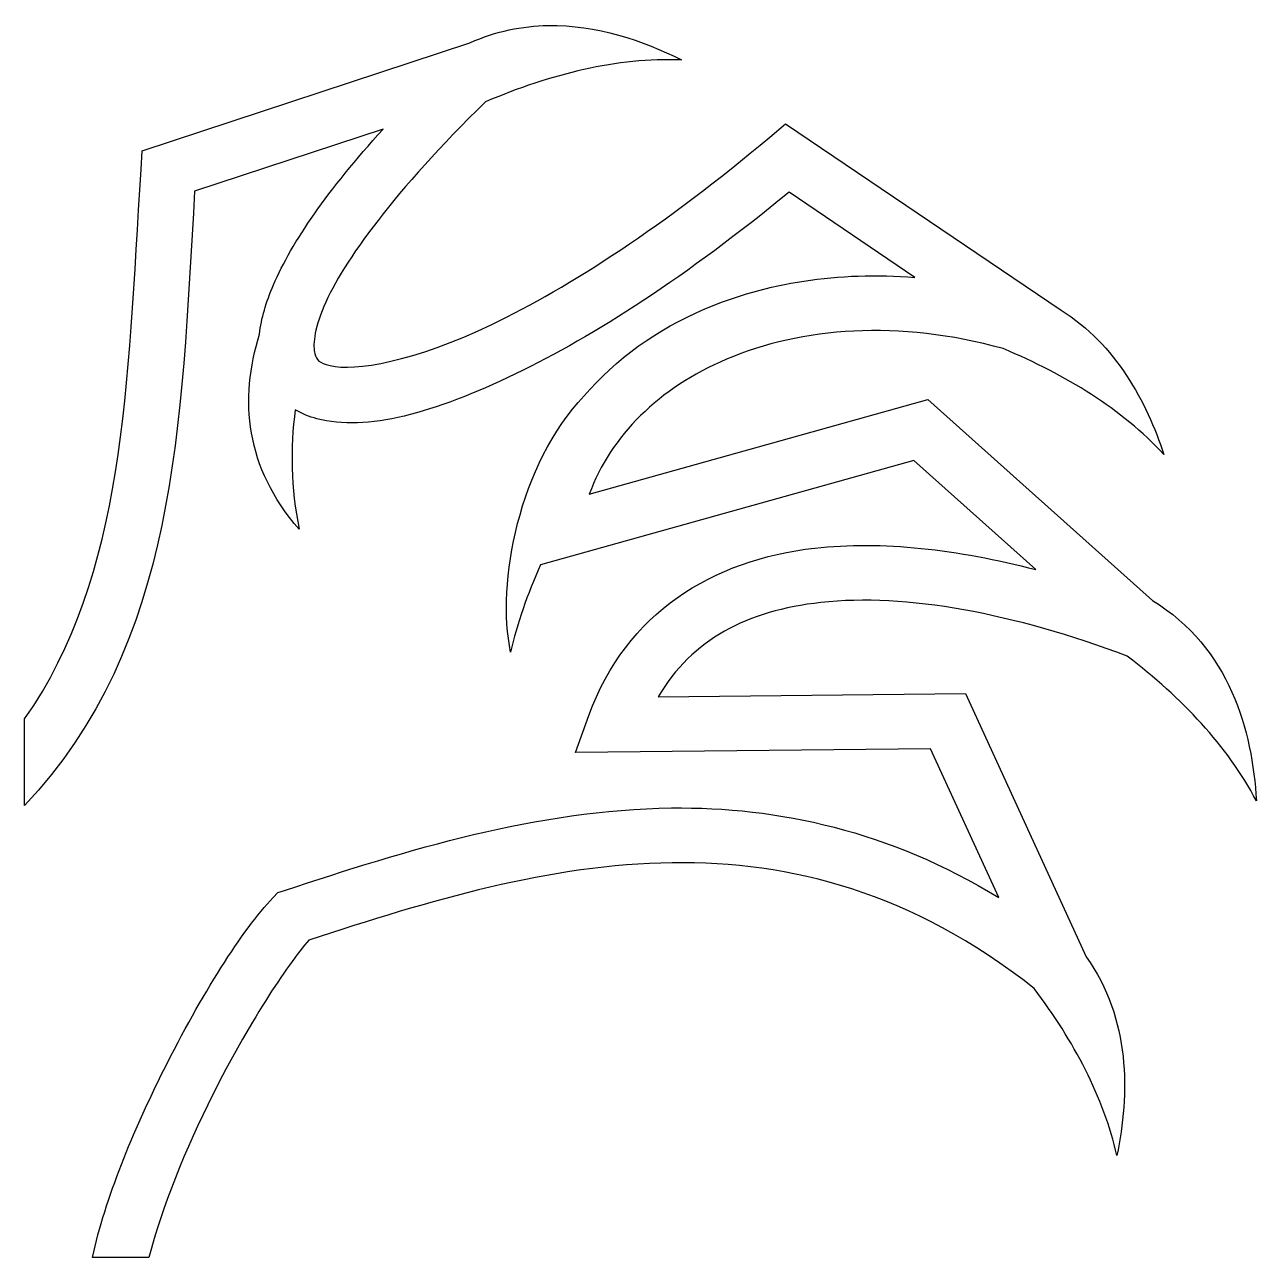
# Model space of a CAD drawing. Header units: centimetres. Extents: x -9.9 to 10, y -10 to 10.
import ezdxf

# ---------------------------------------------------------------- set-up
doc = ezdxf.new("R2010")
doc.units = ezdxf.units.CM
doc.header["$MEASUREMENT"] = 0
doc.layers.add('Layer 1', color=7, linetype='Continuous')

msp = doc.modelspace()

# ---------------------------------------------------------------- linework, layer by layer
at = {"layer": 'Layer 1'}
msp.add_open_spline([(-1.46458, 9.95906), (-1.88061, 9.95181), (-2.30659, 9.86882), (-2.7297, 9.67949), (-2.7297, 9.67949), (-2.7297, 9.67949), (-8.03781, 7.92829), (-8.03781, 7.92829), (-8.03781, 7.92829), (-8.03781, 7.92829), (-8.05636, 7.62856), (-8.05636, 7.62856), (-8.05636, 7.62856), (-8.27416, 4.10914), (-8.31388, 1.05647), (-9.9411, -1.26905), (-9.9411, -1.26905), (-9.9411, -1.26905), (-9.9411, -2.67012), (-9.9411, -2.67012), (-9.9411, -2.67012), (-7.46837, -0.04862), (-7.41292, 3.48539), (-7.18837, 7.27444), (-7.18837, 7.27444), (-7.18837, 7.27444), (-4.13608, 8.28141), (-4.13608, 8.28141), (-4.13608, 8.28141), (-5.03194, 7.29278), (-5.61112, 6.45815), (-5.91068, 5.75943), (-5.91068, 5.75943), (-6.03107, 5.47859), (-6.11119, 5.21395), (-6.13712, 4.96237), (-6.13712, 4.96237), (-6.4667, 3.90142), (-6.36917, 2.79932), (-5.49448, 1.80378), (-5.49448, 1.80378), (-5.63174, 2.47383), (-5.6411, 3.12035), (-5.559, 3.73625), (-5.559, 3.73625), (-5.45008, 3.67165), (-5.3318, 3.62227), (-5.2093, 3.59119), (-5.2093, 3.59119), (-4.39238, 3.38431), (-3.33283, 3.673), (-1.98978, 4.31871), (-1.98978, 4.31871), (-0.7142, 4.93192), (0.79824, 5.9087), (2.43828, 7.26098), (2.43828, 7.26098), (2.43828, 7.26098), (4.47786, 5.88082), (4.47786, 5.88082), (4.47786, 5.88082), (3.23108, 5.98088), (2.06543, 5.79185), (1.07638, 5.37004), (1.07638, 5.37004), (0.29893, 5.03839), (-0.37196, 4.55662), (-0.8784, 3.96053), (-0.8784, 3.96053), (-1.93146, 2.86028), (-2.30452, 0.93489), (-2.0704, -0.18892), (-2.0704, -0.18892), (-1.96641, 0.2705), (-1.80086, 0.74953), (-1.58564, 1.227), (-1.58564, 1.227), (-1.58564, 1.227), (4.45863, 2.91684), (4.45863, 2.91684), (4.45863, 2.91684), (4.45863, 2.91684), (6.43428, 1.14975), (6.43428, 1.14975), (6.43428, 1.14975), (5.1641, 1.47815), (3.94662, 1.61959), (2.85561, 1.49713), (2.85561, 1.49713), (1.19461, 1.31075), (-0.20169, 0.44571), (-0.80385, -1.21191), (-0.80385, -1.21191), (-0.80385, -1.21191), (-1.02249, -1.81382), (-1.02249, -1.81382), (-1.02249, -1.81382), (-1.02249, -1.81382), (4.73188, -1.75099), (4.73188, -1.75099), (4.73188, -1.75099), (4.73188, -1.75099), (5.83558, -4.16038), (5.83558, -4.16038), (5.83558, -4.16038), (4.05681, -3.08063), (2.26986, -2.68986), (0.53536, -2.71107), (0.53536, -2.71107), (-1.64628, -2.73785), (-3.74292, -3.389), (-5.73481, -4.04695), (-5.73481, -4.04695), (-5.73481, -4.04695), (-5.83956, -4.08153), (-5.83956, -4.08153), (-5.83956, -4.08153), (-5.83956, -4.08153), (-5.91588, -4.16131), (-5.91588, -4.16131), (-5.91588, -4.16131), (-6.42126, -4.68858), (-7.07887, -5.73911), (-7.6863, -6.95156), (-7.6863, -6.95156), (-8.18586, -7.94883), (-8.63478, -9.02842), (-8.84246, -9.98706), (-8.84246, -9.98706), (-8.84246, -9.98706), (-7.92758, -9.98706), (-7.92758, -9.98706), (-7.92758, -9.98706), (-7.72496, -9.19388), (-7.33445, -8.22963), (-6.8932, -7.34891), (-6.8932, -7.34891), (-6.3405, -6.24559), (-5.69647, -5.2567), (-5.3372, -4.8513), (-5.3372, -4.8513), (-3.39562, -4.2122), (-1.42401, -3.62219), (0.54629, -3.59807), (0.54629, -3.59807), (2.48066, -3.57433), (4.41529, -4.07372), (6.40962, -5.63246), (6.40962, -5.63246), (7.05192, -6.49184), (7.53154, -7.3869), (7.74719, -8.33977), (7.74719, -8.33977), (7.95499, -7.34229), (7.97119, -6.12789), (7.25028, -5.11898), (7.25028, -5.11898), (7.25028, -5.11898), (5.29841, -0.85782), (5.29841, -0.85782), (5.29841, -0.85782), (5.29841, -0.85782), (0.31837, -0.91222), (0.31837, -0.91222), (0.31837, -0.91222), (0.86719, 0.02294), (1.75642, 0.48109), (2.95446, 0.61561), (2.95446, 0.61561), (4.33306, 0.77037), (6.09007, 0.43437), (7.91573, -0.25094), (7.91573, -0.25094), (8.80252, -0.93423), (9.53405, -1.69785), (10.00642, -2.59548), (10.00642, -2.59548), (9.94203, -1.45737), (9.57631, -0.11887), (8.3232, 0.65027), (8.3232, 0.65027), (8.3232, 0.65027), (4.68769, 3.90184), (4.68769, 3.90184), (4.68769, 3.90184), (4.68769, 3.90184), (-0.79735, 2.36836), (-0.79735, 2.36836), (-0.79735, 2.36836), (-0.44875, 3.31807), (0.33123, 4.08784), (1.42435, 4.55409), (1.42435, 4.55409), (2.63731, 5.07149), (4.21713, 5.19757), (5.90524, 4.72673), (5.90524, 4.72673), (6.92925, 4.29759), (7.82515, 3.75164), (8.50877, 3.01226), (8.50877, 3.01226), (8.22734, 3.86658), (7.73212, 4.79247), (6.84356, 5.35098), (6.84356, 5.35098), (6.84356, 5.35098), (2.38363, 8.36908), (2.38363, 8.36908), (2.38363, 8.36908), (2.38363, 8.36908), (2.12716, 8.15301), (2.12716, 8.15301), (2.12716, 8.15301), (0.43302, 6.72605), (-1.11944, 5.72135), (-2.3741, 5.11818), (-2.3741, 5.11818), (-3.62877, 4.51493), (-4.60816, 4.3541), (-4.99159, 4.45121), (-4.99159, 4.45121), (-5.18329, 4.4997), (-5.21027, 4.53584), (-5.24156, 4.64813), (-5.24156, 4.64813), (-5.27289, 4.7603), (-5.26197, 5.02161), (-5.09549, 5.40998), (-5.09549, 5.40998), (-4.77923, 6.14784), (-3.94515, 7.28544), (-2.47897, 8.7224), (-2.47897, 8.7224), (-1.41043, 9.17351), (-0.35033, 9.44238), (0.69543, 9.4016), (0.69543, 9.4016), (0.06924, 9.71744), (-0.67992, 9.97268), (-1.46467, 9.95906), (-1.46467, 9.95906), (-1.46467, 9.95906), (-1.46458, 9.95906), (-1.46458, 9.95906)], degree=3, knots=[0, 0, 0, 0, 0.01612903, 0.01612903, 0.01612903, 0.01612903, 0.03225806, 0.03225806, 0.03225806, 0.03225806, 0.0483871, 0.0483871, 0.0483871, 0.0483871, 0.06451613, 0.06451613, 0.06451613, 0.06451613, 0.08064516, 0.08064516, 0.08064516, 0.08064516, 0.09677419, 0.09677419, 0.09677419, 0.09677419, 0.11290323, 0.11290323, 0.11290323, 0.11290323, 0.12903226, 0.12903226, 0.12903226, 0.12903226, 0.14516129, 0.14516129, 0.14516129, 0.14516129, 0.16129032, 0.16129032, 0.16129032, 0.16129032, 0.17741935, 0.17741935, 0.17741935, 0.17741935, 0.19354839, 0.19354839, 0.19354839, 0.19354839, 0.20967742, 0.20967742, 0.20967742, 0.20967742, 0.22580645, 0.22580645, 0.22580645, 0.22580645, 0.24193548, 0.24193548, 0.24193548, 0.24193548, 0.25806452, 0.25806452, 0.25806452, 0.25806452, 0.27419355, 0.27419355, 0.27419355, 0.27419355, 0.29032258, 0.29032258, 0.29032258, 0.29032258, 0.30645161, 0.30645161, 0.30645161, 0.30645161, 0.32258065, 0.32258065, 0.32258065, 0.32258065, 0.33870968, 0.33870968, 0.33870968, 0.33870968, 0.35483871, 0.35483871, 0.35483871, 0.35483871, 0.37096774, 0.37096774, 0.37096774, 0.37096774, 0.38709677, 0.38709677, 0.38709677, 0.38709677, 0.40322581, 0.40322581, 0.40322581, 0.40322581, 0.41935484, 0.41935484, 0.41935484, 0.41935484, 0.43548387, 0.43548387, 0.43548387, 0.43548387, 0.4516129, 0.4516129, 0.4516129, 0.4516129, 0.46774194, 0.46774194, 0.46774194, 0.46774194, 0.48387097, 0.48387097, 0.48387097, 0.48387097, 0.5, 0.5, 0.5, 0.5, 0.51612903, 0.51612903, 0.51612903, 0.51612903, 0.53225806, 0.53225806, 0.53225806, 0.53225806, 0.5483871, 0.5483871, 0.5483871, 0.5483871, 0.56451613, 0.56451613, 0.56451613, 0.56451613, 0.58064516, 0.58064516, 0.58064516, 0.58064516, 0.59677419, 0.59677419, 0.59677419, 0.59677419, 0.61290323, 0.61290323, 0.61290323, 0.61290323, 0.62903226, 0.62903226, 0.62903226, 0.62903226, 0.64516129, 0.64516129, 0.64516129, 0.64516129, 0.66129032, 0.66129032, 0.66129032, 0.66129032, 0.67741935, 0.67741935, 0.67741935, 0.67741935, 0.69354839, 0.69354839, 0.69354839, 0.69354839, 0.70967742, 0.70967742, 0.70967742, 0.70967742, 0.72580645, 0.72580645, 0.72580645, 0.72580645, 0.74193548, 0.74193548, 0.74193548, 0.74193548, 0.75806452, 0.75806452, 0.75806452, 0.75806452, 0.77419355, 0.77419355, 0.77419355, 0.77419355, 0.79032258, 0.79032258, 0.79032258, 0.79032258, 0.80645161, 0.80645161, 0.80645161, 0.80645161, 0.82258065, 0.82258065, 0.82258065, 0.82258065, 0.83870968, 0.83870968, 0.83870968, 0.83870968, 0.85483871, 0.85483871, 0.85483871, 0.85483871, 0.87096774, 0.87096774, 0.87096774, 0.87096774, 0.88709677, 0.88709677, 0.88709677, 0.88709677, 0.90322581, 0.90322581, 0.90322581, 0.90322581, 0.91935484, 0.91935484, 0.91935484, 0.91935484, 0.93548387, 0.93548387, 0.93548387, 0.93548387, 0.9516129, 0.9516129, 0.9516129, 0.9516129, 0.96774194, 0.96774194, 0.96774194, 0.96774194, 1, 1, 1, 1], dxfattribs=at)

doc.saveas('drawing.dxf')
